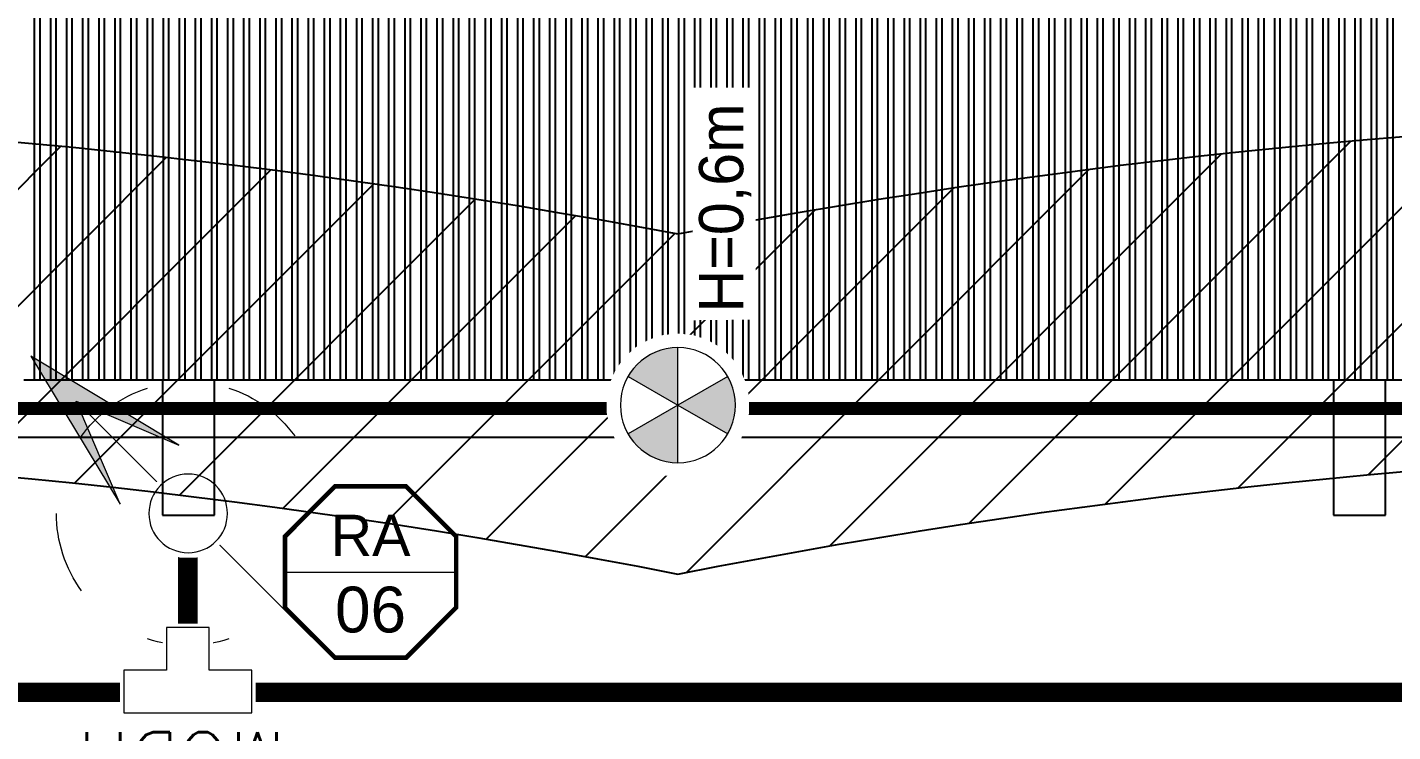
# Model space of a CAD drawing. Header units: millimetres. Extents: x -107267 to 109426, y -98906 to 83910.
# Drawn here: x 4316 to 9564, y -16213 to -13508 of the extents above; entities that cross this region are included whole.
import ezdxf
from ezdxf.enums import TextEntityAlignment as Align

# ---------------------------------------------------------------- set-up
doc = ezdxf.new("R2010")
doc.units = ezdxf.units.MM
doc.linetypes.add('ACAD_ISO10W100', pattern=[18, 12, -3, 0, -3])
doc.linetypes.add('ACAD_ISO12W100', pattern=[21, 12, -3, 0, -3, 0, -3])
for name, color, linetype in [('00 - wipout', 1, 'Continuous'), ('00 - ZONA DE PROTEÇÃO', 4, 'Continuous'), ('Top (Plan) View-MISC', 7, 'Continuous')]:
    doc.layers.add(name, color=color, linetype=linetype)
for name, color, linetype, lineweight in [('000-M3G-MALHA NOVA', 5, 'ACAD_ISO10W100', 0), ('00_m3g_spda.capt_novo', 5, 'Continuous', 9), ('00_m3g_spda_ater_cabo50', 1, 'Continuous', 9), ('00_SPDA_captacao_novo', 5, 'Continuous', 9)]:
    doc.layers.add(name, color=color, linetype=linetype, lineweight=lineweight)
doc.styles.add('ARIAL', font='arial.ttf')
doc.styles.add('PDR2.0', font='romans.shx', dxfattribs={"height": 2})

# ---------------------------------------------------------------- blocks, each defined once
blk = doc.blocks.new('*U24')
at = {"lineweight": 9, "style": 'PDR2.0'}
blk.add_text('MCDH', height=1.7, dxfattribs=at).set_placement((-3.015, 1.248))
at = {"color": 255, "lineweight": 0}
blk.add_wipeout([(-2.085, 0.773), (-2.085, -0.773), (-0.773, -0.773), (-0.773, -2.085), (0.773, -2.085), (0.773, -0.773), (2.085, -0.773), (2.085, 0.773)], dxfattribs=at)
at = {"lineweight": 9}
blk.add_lwpolyline([(-0.656, -0.656), (-0.656, -1.968), (0.656, -1.968), (0.656, -0.656), (1.968, -0.656), (1.968, 0.656), (0.656, 0.656), (-0.656, 0.656), (-1.968, 0.656), (-1.968, -0.656)], close=True, dxfattribs=at)
blk = doc.blocks.new('M3G_P_PONTOS DESC')
blk.add_wipeout([(-1.552, 3.747), (-3.747, 1.552), (-3.747, -1.552), (-1.552, -3.747), (1.552, -3.747), (3.747, -1.552), (3.747, 1.552), (1.552, 3.747)])
blk.add_wipeout([(-3.747, 1.552), (-3.747, -1.552), (-1.552, -3.747), (1.552, -3.747), (3.747, -1.552), (3.747, 1.552), (1.552, 3.747), (-1.552, 3.747)])
blk.add_line((-3.747, 0), (3.747, 0))
at = {"const_width": 0.2}
blk.add_lwpolyline([(3.747, 1.552), (1.552, 3.747), (-1.552, 3.747), (-3.747, 1.552), (-3.747, -1.552), (-1.552, -3.747), (1.552, -3.747), (3.747, -1.552)], close=True, dxfattribs=at)
at = {"style": 'ARIAL'}
for tag, height, p in [('PREDIO', 2.3, (0, 0.704)), ('PONTO', 2, (0, -2.639))]:
    blk.add_attdef(tag, text='', height=height, dxfattribs=at).set_placement(p, align=Align.CENTER)
blk = doc.blocks.new('*U274')
at = {"lineweight": 9}
h = blk.add_hatch(color=256, dxfattribs=at)
h.dxf.hatch_style = 1
h.paths.add_polyline_path([(-4.834, -4.833), (-2.095, -0.287), (-3.443, -3.444), (-0.284, -2.101)])
for p, q in [((0, 0), (3.796, 3.792)), ((-3.443, -3.444), (-0.854, -0.856))]:
    blk.add_line(p, q, dxfattribs=at)
blk.add_lwpolyline([(-4.834, -4.833), (-2.095, -0.287), (-3.443, -3.444), (-0.284, -2.101)], close=True, dxfattribs=at)
for start, end in [(72, 108), (144, 180), (0, 36), (214.9534, 252), (288, 324)]:
    blk.add_arc((0, 0), 4.051, start, end, dxfattribs=at)
at = {"layer": '00_m3g_spda_ater_cabo50', "linetype": 'ACAD_ISO12W100', "ltscale": 75, "const_width": 0.375}
blk.add_lwpolyline([(0, 0), (-0.597, 0)], dxfattribs=at)
blk.add_attdef('METROS', text='', height=1.7).set_placement((-4.913, 3.845), align=Align.BOTTOM_LEFT)
at = {"color": 255, "lineweight": 0}
blk.add_wipeout([(0.24, -1.362), (0.692, -1.198), (1.059, -0.889), (1.3, -0.473), (1.383, 0), (1.3, 0.473), (1.059, 0.889), (0.692, 1.198), (0.24, 1.362), (-0.24, 1.362), (-0.692, 1.198), (-1.059, 0.889), (-1.3, 0.473), (-1.383, 0), (-1.3, -0.473), (-1.059, -0.889), (-0.692, -1.198), (-0.24, -1.362)], dxfattribs=at)
at = {"lineweight": 9}
blk.add_circle((0, 0), 1.208, dxfattribs=at)
blk = doc.blocks.new('M3G_P_CPTOR AEREO 600')
blk.add_attdef('ALTURA', text='', height=1.7).set_placement((0.739, -2.574), align=Align.TOP_LEFT)
at = {"color": 255, "lineweight": 0}
blk.add_wipeout([(-0.23, 2.19), (-0.68, 2.094), (-1.101, 1.907), (-1.473, 1.636), (-1.781, 1.294), (-2.012, 0.896), (-2.154, 0.458), (-2.202, 0), (-2.154, -0.458), (-2.012, -0.896), (-1.781, -1.294), (-1.473, -1.636), (-1.101, -1.907), (-0.68, -2.094), (-0.23, -2.19), (0.23, -2.19), (0.68, -2.094), (1.101, -1.907), (1.473, -1.636), (1.781, -1.294), (2.012, -0.896), (2.154, -0.458), (2.202, 0), (2.154, 0.458), (2.012, 0.896), (1.781, 1.294), (1.473, 1.636), (1.101, 1.907), (0.68, 2.094), (0.23, 2.19)], dxfattribs=at)
at = {"lineweight": 9}
h = blk.add_hatch(color=256, dxfattribs=at)
h.dxf.hatch_style = 1
h.paths.add_polyline_path([(0.884, 1.532, 0.267949), (-0.884, 1.532), (0, 0)])
h.paths.add_polyline_path([(-1.769, 0, 0.267949), (-0.884, -1.532), (0, 0)])
h.paths.add_polyline_path([(0.884, -1.532, 0.267949), (1.769, 0), (0, 0)])
for p, q in [((0, 0), (-0.884, 1.532)), ((0.884, 1.532), (0, 0)), ((-1.769, 0), (0, 0)), ((0, 0), (-0.884, -1.532)), ((0.884, -1.532), (0, 0)), ((0, 0), (1.769, 0))]:
    blk.add_line(p, q, dxfattribs=at)
blk.add_circle((0, 0), 1.769, dxfattribs=at)
blk = doc.blocks.new('*U338')
at = {"layer": 'Top (Plan) View-MISC', "color": 0, "linetype": 'ByBlock', "lineweight": -2}
for p, q in [((4835.5, -14861.9), (4835.5, -15381.9)), ((5035.5, -15381.9), (5035.5, -14861.9)), ((4835.5, -15381.9), (5035.5, -15381.9))]:
    blk.add_line(p, q, dxfattribs=at)
blk = doc.blocks.new('*U339')
at = {"layer": 'Top (Plan) View-MISC', "color": 0, "linetype": 'ByBlock', "lineweight": -2}
for p, q in [((9335.5, -14861.9), (9335.5, -15381.9)), ((9535.5, -15381.9), (9535.5, -14861.9)), ((9335.5, -15381.9), (9535.5, -15381.9))]:
    blk.add_line(p, q, dxfattribs=at)
blk = doc.blocks.new('*U343')
at = {"layer": 'Top (Plan) View-MISC', "color": 0, "linetype": 'ByBlock', "lineweight": -2}
blk.add_line((-12967.7, -15081.9), (23207.9, -15081.9), dxfattribs=at)
blk = doc.blocks.new('*U481')
at = {"layer": 'Top (Plan) View-MISC', "color": 0, "linetype": 'ByBlock', "lineweight": -2}
for p, q in [((4302.1, -14861.9), (4342.8, -14861.9)), ((4364, -14861.9), (4404.7, -14861.9)), ((4425.9, -14861.9), (4466.6, -14861.9)), ((4487.8, -14861.9), (4528.5, -14861.9)), ((4549.7, -14861.9), (4590.4, -14861.9)), ((4611.6, -14861.9), (4652.3, -14861.9)), ((4673.5, -14861.9), (4714.2, -14861.9)), ((4735.4, -14861.9), (4776.1, -14861.9)), ((4797.3, -14861.9), (4838, -14861.9)), ((4859.2, -14861.9), (4899.9, -14861.9)), ((4921.1, -14861.9), (4961.8, -14861.9)), ((4983, -14861.9), (5023.7, -14861.9)), ((5044.9, -14861.9), (5085.6, -14861.9)), ((5106.8, -14861.9), (5147.5, -14861.9)), ((5168.7, -14861.9), (5209.4, -14861.9)), ((5230.6, -14861.9), (5271.3, -14861.9)), ((5292.5, -14861.9), (5333.2, -14861.9)), ((5354.4, -14861.9), (5395.1, -14861.9)), ((5416.3, -14861.9), (5457, -14861.9)), ((5478.2, -14861.9), (5518.9, -14861.9)), ((5540.1, -14861.9), (5580.8, -14861.9)), ((5602, -14861.9), (5642.7, -14861.9)), ((5663.9, -14861.9), (5704.6, -14861.9)), ((5725.8, -14861.9), (5766.5, -14861.9)), ((5787.7, -14861.9), (5828.4, -14861.9)), ((5849.6, -14861.9), (5890.3, -14861.9)), ((5911.5, -14861.9), (5952.2, -14861.9)), ((5973.4, -14861.9), (6014.1, -14861.9)), ((6035.3, -14861.9), (6076, -14861.9)), ((6097.2, -14861.9), (6137.9, -14861.9)), ((6159.1, -14861.9), (6199.8, -14861.9)), ((6221, -14861.9), (6261.7, -14861.9)), ((6282.9, -14861.9), (6323.6, -14861.9)), ((6344.8, -14861.9), (6385.5, -14861.9)), ((6406.7, -14861.9), (6447.4, -14861.9)), ((6468.6, -14861.9), (6509.3, -14861.9)), ((6530.5, -14861.9), (6571.2, -14861.9)), ((6592.4, -14861.9), (6633.1, -14861.9)), ((6654.3, -14861.9), (6695, -14861.9)), ((6716.2, -14861.9), (6756.9, -14861.9)), ((6778.1, -14861.9), (6818.8, -14861.9)), ((6840, -14861.9), (6880.7, -14861.9)), ((6901.9, -14861.9), (6942.6, -14861.9)), ((6963.8, -14861.9), (7004.5, -14861.9)), ((7025.7, -14861.9), (7066.4, -14861.9)), ((7087.6, -14861.9), (7128.3, -14861.9)), ((7149.5, -14861.9), (7190.2, -14861.9)), ((7211.4, -14861.9), (7252.1, -14861.9)), ((7273.3, -14861.9), (7314, -14861.9)), ((7335.2, -14861.9), (7375.9, -14861.9)), ((7397.1, -14861.9), (7437.8, -14861.9)), ((7459, -14861.9), (7499.7, -14861.9)), ((7520.9, -14861.9), (7561.6, -14861.9)), ((7582.8, -14861.9), (7623.5, -14861.9)), ((7644.7, -14861.9), (7685.4, -14861.9)), ((7706.6, -14861.9), (7747.3, -14861.9)), ((7768.5, -14861.9), (7809.2, -14861.9)), ((7830.4, -14861.9), (7871.1, -14861.9)), ((7892.3, -14861.9), (7933, -14861.9)), ((7954.2, -14861.9), (7994.9, -14861.9)), ((8016.1, -14861.9), (8056.8, -14861.9)), ((8078, -14861.9), (8118.7, -14861.9)), ((8139.9, -14861.9), (8180.6, -14861.9)), ((8201.8, -14861.9), (8242.5, -14861.9)), ((8263.7, -14861.9), (8304.4, -14861.9)), ((8325.6, -14861.9), (8366.3, -14861.9)), ((8387.5, -14861.9), (8428.2, -14861.9)), ((8449.4, -14861.9), (8490.1, -14861.9)), ((8511.3, -14861.9), (8551.9, -14861.9)), ((8573.2, -14861.9), (8613.8, -14861.9)), ((8635.1, -14861.9), (8675.7, -14861.9)), ((8697, -14861.9), (8737.6, -14861.9)), ((8758.9, -14861.9), (8799.5, -14861.9)), ((8820.8, -14861.9), (8861.4, -14861.9)), ((8882.7, -14861.9), (8923.3, -14861.9)), ((8944.6, -14861.9), (8985.2, -14861.9)), ((9006.4, -14861.9), (9047.1, -14861.9)), ((9068.3, -14861.9), (9109, -14861.9)), ((9130.2, -14861.9), (9170.9, -14861.9)), ((9192.1, -14861.9), (9232.8, -14861.9)), ((9254, -14861.9), (9294.7, -14861.9)), ((9315.9, -14861.9), (9356.6, -14861.9)), ((9377.8, -14861.9), (9418.5, -14861.9)), ((9439.7, -14861.9), (9480.4, -14861.9)), ((9501.6, -14861.9), (9542.3, -14861.9)), ((9563.5, -14861.9), (9604.2, -14861.9))]:
    blk.add_line(p, q, dxfattribs=at)
blk = doc.blocks.new('*U708')
at = {"layer": 'Top (Plan) View-MISC', "color": 0, "linetype": 'ByBlock', "lineweight": -2}
for p, q in [((9542.3, -7621.9), (9542.3, -14861.9)), ((9563.5, -7621.9), (9563.5, -14861.9)), ((9542.3, -14861.9), (9563.5, -14861.9))]:
    blk.add_line(p, q, dxfattribs=at)
blk = doc.blocks.new('*U709')
at = {"layer": 'Top (Plan) View-MISC', "color": 0, "linetype": 'ByBlock', "lineweight": -2}
for p, q in [((9480.4, -7621.9), (9480.4, -14861.9)), ((9501.6, -7621.9), (9501.6, -14861.9)), ((9480.4, -14861.9), (9501.6, -14861.9))]:
    blk.add_line(p, q, dxfattribs=at)
blk = doc.blocks.new('*U710')
at = {"layer": 'Top (Plan) View-MISC', "color": 0, "linetype": 'ByBlock', "lineweight": -2}
for p, q in [((9418.5, -7621.9), (9418.5, -14861.9)), ((9439.7, -7621.9), (9439.7, -14861.9)), ((9418.5, -14861.9), (9439.7, -14861.9))]:
    blk.add_line(p, q, dxfattribs=at)
blk = doc.blocks.new('*U711')
at = {"layer": 'Top (Plan) View-MISC', "color": 0, "linetype": 'ByBlock', "lineweight": -2}
for p, q in [((9356.6, -7621.9), (9356.6, -14861.9)), ((9377.8, -7621.9), (9377.8, -14861.9)), ((9356.6, -14861.9), (9377.8, -14861.9))]:
    blk.add_line(p, q, dxfattribs=at)
blk = doc.blocks.new('*U712')
at = {"layer": 'Top (Plan) View-MISC', "color": 0, "linetype": 'ByBlock', "lineweight": -2}
for p, q in [((9294.7, -7621.9), (9294.7, -14861.9)), ((9315.9, -7621.9), (9315.9, -14861.9)), ((9294.7, -14861.9), (9315.9, -14861.9))]:
    blk.add_line(p, q, dxfattribs=at)
blk = doc.blocks.new('*U713')
at = {"layer": 'Top (Plan) View-MISC', "color": 0, "linetype": 'ByBlock', "lineweight": -2}
for p, q in [((9232.8, -7621.9), (9232.8, -14861.9)), ((9254, -7621.9), (9254, -14861.9)), ((9232.8, -14861.9), (9254, -14861.9))]:
    blk.add_line(p, q, dxfattribs=at)
blk = doc.blocks.new('*U714')
at = {"layer": 'Top (Plan) View-MISC', "color": 0, "linetype": 'ByBlock', "lineweight": -2}
for p, q in [((9170.9, -7621.9), (9170.9, -14861.9)), ((9192.1, -7621.9), (9192.1, -14861.9)), ((9170.9, -14861.9), (9192.1, -14861.9))]:
    blk.add_line(p, q, dxfattribs=at)
blk = doc.blocks.new('*U715')
at = {"layer": 'Top (Plan) View-MISC', "color": 0, "linetype": 'ByBlock', "lineweight": -2}
for p, q in [((9109, -7621.9), (9109, -14861.9)), ((9130.2, -7621.9), (9130.2, -14861.9)), ((9109, -14861.9), (9130.2, -14861.9))]:
    blk.add_line(p, q, dxfattribs=at)
blk = doc.blocks.new('*U716')
at = {"layer": 'Top (Plan) View-MISC', "color": 0, "linetype": 'ByBlock', "lineweight": -2}
for p, q in [((9047.1, -7621.9), (9047.1, -14861.9)), ((9068.3, -7621.9), (9068.3, -14861.9)), ((9047.1, -14861.9), (9068.3, -14861.9))]:
    blk.add_line(p, q, dxfattribs=at)
blk = doc.blocks.new('*U717')
at = {"layer": 'Top (Plan) View-MISC', "color": 0, "linetype": 'ByBlock', "lineweight": -2}
for p, q in [((8985.2, -7621.9), (8985.2, -14861.9)), ((9006.4, -7621.9), (9006.4, -14861.9)), ((8985.2, -14861.9), (9006.4, -14861.9))]:
    blk.add_line(p, q, dxfattribs=at)
blk = doc.blocks.new('*U718')
at = {"layer": 'Top (Plan) View-MISC', "color": 0, "linetype": 'ByBlock', "lineweight": -2}
for p, q in [((8923.3, -7621.9), (8923.3, -14861.9)), ((8944.6, -7621.9), (8944.6, -14861.9)), ((8923.3, -14861.9), (8944.6, -14861.9))]:
    blk.add_line(p, q, dxfattribs=at)
blk = doc.blocks.new('*U719')
at = {"layer": 'Top (Plan) View-MISC', "color": 0, "linetype": 'ByBlock', "lineweight": -2}
for p, q in [((8861.4, -7621.9), (8861.4, -14861.9)), ((8882.7, -7621.9), (8882.7, -14861.9)), ((8861.4, -14861.9), (8882.7, -14861.9))]:
    blk.add_line(p, q, dxfattribs=at)
blk = doc.blocks.new('*U720')
at = {"layer": 'Top (Plan) View-MISC', "color": 0, "linetype": 'ByBlock', "lineweight": -2}
for p, q in [((8799.5, -7621.9), (8799.5, -14861.9)), ((8820.8, -7621.9), (8820.8, -14861.9)), ((8799.5, -14861.9), (8820.8, -14861.9))]:
    blk.add_line(p, q, dxfattribs=at)
blk = doc.blocks.new('*U721')
at = {"layer": 'Top (Plan) View-MISC', "color": 0, "linetype": 'ByBlock', "lineweight": -2}
for p, q in [((8737.6, -7621.9), (8737.6, -14861.9)), ((8758.9, -7621.9), (8758.9, -14861.9)), ((8737.6, -14861.9), (8758.9, -14861.9))]:
    blk.add_line(p, q, dxfattribs=at)
blk = doc.blocks.new('*U722')
at = {"layer": 'Top (Plan) View-MISC', "color": 0, "linetype": 'ByBlock', "lineweight": -2}
for p, q in [((8675.7, -7621.9), (8675.7, -14861.9)), ((8697, -7621.9), (8697, -14861.9)), ((8675.7, -14861.9), (8697, -14861.9))]:
    blk.add_line(p, q, dxfattribs=at)
blk = doc.blocks.new('*U723')
at = {"layer": 'Top (Plan) View-MISC', "color": 0, "linetype": 'ByBlock', "lineweight": -2}
for p, q in [((8613.8, -7621.9), (8613.8, -14861.9)), ((8635.1, -7621.9), (8635.1, -14861.9)), ((8613.8, -14861.9), (8635.1, -14861.9))]:
    blk.add_line(p, q, dxfattribs=at)
blk = doc.blocks.new('*U724')
at = {"layer": 'Top (Plan) View-MISC', "color": 0, "linetype": 'ByBlock', "lineweight": -2}
for p, q in [((8551.9, -7621.9), (8551.9, -14861.9)), ((8573.2, -7621.9), (8573.2, -14861.9)), ((8551.9, -14861.9), (8573.2, -14861.9))]:
    blk.add_line(p, q, dxfattribs=at)
blk = doc.blocks.new('*U725')
at = {"layer": 'Top (Plan) View-MISC', "color": 0, "linetype": 'ByBlock', "lineweight": -2}
for p, q in [((8490.1, -7621.9), (8490.1, -14861.9)), ((8511.3, -7621.9), (8511.3, -14861.9)), ((8490.1, -14861.9), (8511.3, -14861.9))]:
    blk.add_line(p, q, dxfattribs=at)
blk = doc.blocks.new('*U726')
at = {"layer": 'Top (Plan) View-MISC', "color": 0, "linetype": 'ByBlock', "lineweight": -2}
for p, q in [((8428.2, -7621.9), (8428.2, -14861.9)), ((8449.4, -7621.9), (8449.4, -14861.9)), ((8428.2, -14861.9), (8449.4, -14861.9))]:
    blk.add_line(p, q, dxfattribs=at)
blk = doc.blocks.new('*U727')
at = {"layer": 'Top (Plan) View-MISC', "color": 0, "linetype": 'ByBlock', "lineweight": -2}
for p, q in [((8366.3, -7621.9), (8366.3, -14861.9)), ((8387.5, -7621.9), (8387.5, -14861.9)), ((8366.3, -14861.9), (8387.5, -14861.9))]:
    blk.add_line(p, q, dxfattribs=at)
blk = doc.blocks.new('*U728')
at = {"layer": 'Top (Plan) View-MISC', "color": 0, "linetype": 'ByBlock', "lineweight": -2}
for p, q in [((8304.4, -7621.9), (8304.4, -14861.9)), ((8325.6, -7621.9), (8325.6, -14861.9)), ((8304.4, -14861.9), (8325.6, -14861.9))]:
    blk.add_line(p, q, dxfattribs=at)
blk = doc.blocks.new('*U729')
at = {"layer": 'Top (Plan) View-MISC', "color": 0, "linetype": 'ByBlock', "lineweight": -2}
for p, q in [((8242.5, -7621.9), (8242.5, -14861.9)), ((8263.7, -7621.9), (8263.7, -14861.9)), ((8242.5, -14861.9), (8263.7, -14861.9))]:
    blk.add_line(p, q, dxfattribs=at)
blk = doc.blocks.new('*U730')
at = {"layer": 'Top (Plan) View-MISC', "color": 0, "linetype": 'ByBlock', "lineweight": -2}
for p, q in [((8180.6, -7621.9), (8180.6, -14861.9)), ((8201.8, -7621.9), (8201.8, -14861.9)), ((8180.6, -14861.9), (8201.8, -14861.9))]:
    blk.add_line(p, q, dxfattribs=at)
blk = doc.blocks.new('*U731')
at = {"layer": 'Top (Plan) View-MISC', "color": 0, "linetype": 'ByBlock', "lineweight": -2}
for p, q in [((8118.7, -7621.9), (8118.7, -14861.9)), ((8139.9, -7621.9), (8139.9, -14861.9)), ((8118.7, -14861.9), (8139.9, -14861.9))]:
    blk.add_line(p, q, dxfattribs=at)
blk = doc.blocks.new('*U732')
at = {"layer": 'Top (Plan) View-MISC', "color": 0, "linetype": 'ByBlock', "lineweight": -2}
for p, q in [((8056.8, -7621.9), (8056.8, -14861.9)), ((8078, -7621.9), (8078, -14861.9)), ((8056.8, -14861.9), (8078, -14861.9))]:
    blk.add_line(p, q, dxfattribs=at)
blk = doc.blocks.new('*U733')
at = {"layer": 'Top (Plan) View-MISC', "color": 0, "linetype": 'ByBlock', "lineweight": -2}
for p, q in [((7994.9, -7621.9), (7994.9, -14861.9)), ((8016.1, -7621.9), (8016.1, -14861.9)), ((7994.9, -14861.9), (8016.1, -14861.9))]:
    blk.add_line(p, q, dxfattribs=at)
blk = doc.blocks.new('*U734')
at = {"layer": 'Top (Plan) View-MISC', "color": 0, "linetype": 'ByBlock', "lineweight": -2}
for p, q in [((7933, -7621.9), (7933, -14861.9)), ((7954.2, -7621.9), (7954.2, -14861.9)), ((7933, -14861.9), (7954.2, -14861.9))]:
    blk.add_line(p, q, dxfattribs=at)
blk = doc.blocks.new('*U735')
at = {"layer": 'Top (Plan) View-MISC', "color": 0, "linetype": 'ByBlock', "lineweight": -2}
for p, q in [((7871.1, -7621.9), (7871.1, -14861.9)), ((7892.3, -7621.9), (7892.3, -14861.9)), ((7871.1, -14861.9), (7892.3, -14861.9))]:
    blk.add_line(p, q, dxfattribs=at)
blk = doc.blocks.new('*U736')
at = {"layer": 'Top (Plan) View-MISC', "color": 0, "linetype": 'ByBlock', "lineweight": -2}
for p, q in [((7809.2, -7621.9), (7809.2, -14861.9)), ((7830.4, -7621.9), (7830.4, -14861.9)), ((7809.2, -14861.9), (7830.4, -14861.9))]:
    blk.add_line(p, q, dxfattribs=at)
blk = doc.blocks.new('*U737')
at = {"layer": 'Top (Plan) View-MISC', "color": 0, "linetype": 'ByBlock', "lineweight": -2}
for p, q in [((7747.3, -7621.9), (7747.3, -14861.9)), ((7768.5, -7621.9), (7768.5, -14861.9)), ((7747.3, -14861.9), (7768.5, -14861.9))]:
    blk.add_line(p, q, dxfattribs=at)
blk = doc.blocks.new('*U738')
at = {"layer": 'Top (Plan) View-MISC', "color": 0, "linetype": 'ByBlock', "lineweight": -2}
for p, q in [((7685.4, -7621.9), (7685.4, -14861.9)), ((7706.6, -7621.9), (7706.6, -14861.9)), ((7685.4, -14861.9), (7706.6, -14861.9))]:
    blk.add_line(p, q, dxfattribs=at)
blk = doc.blocks.new('*U739')
at = {"layer": 'Top (Plan) View-MISC', "color": 0, "linetype": 'ByBlock', "lineweight": -2}
for p, q in [((7623.5, -7621.9), (7623.5, -14861.9)), ((7644.7, -7621.9), (7644.7, -14861.9)), ((7623.5, -14861.9), (7644.7, -14861.9))]:
    blk.add_line(p, q, dxfattribs=at)
blk = doc.blocks.new('*U740')
at = {"layer": 'Top (Plan) View-MISC', "color": 0, "linetype": 'ByBlock', "lineweight": -2}
for p, q in [((7561.6, -7621.9), (7561.6, -14861.9)), ((7582.8, -7621.9), (7582.8, -14861.9)), ((7561.6, -14861.9), (7582.8, -14861.9))]:
    blk.add_line(p, q, dxfattribs=at)
blk = doc.blocks.new('*U741')
at = {"layer": 'Top (Plan) View-MISC', "color": 0, "linetype": 'ByBlock', "lineweight": -2}
for p, q in [((7499.7, -7621.9), (7499.7, -14861.9)), ((7520.9, -7621.9), (7520.9, -14861.9)), ((7499.7, -14861.9), (7520.9, -14861.9))]:
    blk.add_line(p, q, dxfattribs=at)
blk = doc.blocks.new('*U742')
at = {"layer": 'Top (Plan) View-MISC', "color": 0, "linetype": 'ByBlock', "lineweight": -2}
for p, q in [((7437.8, -7621.9), (7437.8, -14861.9)), ((7459, -7621.9), (7459, -14861.9)), ((7437.8, -14861.9), (7459, -14861.9))]:
    blk.add_line(p, q, dxfattribs=at)
blk = doc.blocks.new('*U743')
at = {"layer": 'Top (Plan) View-MISC', "color": 0, "linetype": 'ByBlock', "lineweight": -2}
for p, q in [((7375.9, -7621.9), (7375.9, -14861.9)), ((7397.1, -7621.9), (7397.1, -14861.9)), ((7375.9, -14861.9), (7397.1, -14861.9))]:
    blk.add_line(p, q, dxfattribs=at)
blk = doc.blocks.new('*U744')
at = {"layer": 'Top (Plan) View-MISC', "color": 0, "linetype": 'ByBlock', "lineweight": -2}
for p, q in [((7314, -7621.9), (7314, -14861.9)), ((7335.2, -7621.9), (7335.2, -14861.9)), ((7314, -14861.9), (7335.2, -14861.9))]:
    blk.add_line(p, q, dxfattribs=at)
blk = doc.blocks.new('*U745')
at = {"layer": 'Top (Plan) View-MISC', "color": 0, "linetype": 'ByBlock', "lineweight": -2}
for p, q in [((7252.1, -7621.9), (7252.1, -14861.9)), ((7273.3, -7621.9), (7273.3, -14861.9)), ((7252.1, -14861.9), (7273.3, -14861.9))]:
    blk.add_line(p, q, dxfattribs=at)
blk = doc.blocks.new('*U746')
at = {"layer": 'Top (Plan) View-MISC', "color": 0, "linetype": 'ByBlock', "lineweight": -2}
for p, q in [((7190.2, -7621.9), (7190.2, -14861.9)), ((7211.4, -7621.9), (7211.4, -14861.9)), ((7190.2, -14861.9), (7211.4, -14861.9))]:
    blk.add_line(p, q, dxfattribs=at)
blk = doc.blocks.new('*U747')
at = {"layer": 'Top (Plan) View-MISC', "color": 0, "linetype": 'ByBlock', "lineweight": -2}
for p, q in [((7128.3, -7621.9), (7128.3, -14861.9)), ((7149.5, -7621.9), (7149.5, -14861.9)), ((7128.3, -14861.9), (7149.5, -14861.9))]:
    blk.add_line(p, q, dxfattribs=at)
blk = doc.blocks.new('*U748')
at = {"layer": 'Top (Plan) View-MISC', "color": 0, "linetype": 'ByBlock', "lineweight": -2}
for p, q in [((7066.4, -7621.9), (7066.4, -14861.9)), ((7087.6, -7621.9), (7087.6, -14861.9)), ((7066.4, -14861.9), (7087.6, -14861.9))]:
    blk.add_line(p, q, dxfattribs=at)
blk = doc.blocks.new('*U749')
at = {"layer": 'Top (Plan) View-MISC', "color": 0, "linetype": 'ByBlock', "lineweight": -2}
for p, q in [((7004.5, -7621.9), (7004.5, -14861.9)), ((7025.7, -7621.9), (7025.7, -14861.9)), ((7004.5, -14861.9), (7025.7, -14861.9))]:
    blk.add_line(p, q, dxfattribs=at)
blk = doc.blocks.new('*U750')
at = {"layer": 'Top (Plan) View-MISC', "color": 0, "linetype": 'ByBlock', "lineweight": -2}
for p, q in [((6942.6, -7621.9), (6942.6, -14861.9)), ((6963.8, -7621.9), (6963.8, -14861.9)), ((6942.6, -14861.9), (6963.8, -14861.9))]:
    blk.add_line(p, q, dxfattribs=at)
blk = doc.blocks.new('*U751')
at = {"layer": 'Top (Plan) View-MISC', "color": 0, "linetype": 'ByBlock', "lineweight": -2}
for p, q in [((6880.7, -7621.9), (6880.7, -14861.9)), ((6901.9, -7621.9), (6901.9, -14861.9)), ((6880.7, -14861.9), (6901.9, -14861.9))]:
    blk.add_line(p, q, dxfattribs=at)
blk = doc.blocks.new('*U752')
at = {"layer": 'Top (Plan) View-MISC', "color": 0, "linetype": 'ByBlock', "lineweight": -2}
for p, q in [((6818.8, -7621.9), (6818.8, -14861.9)), ((6840, -7621.9), (6840, -14861.9)), ((6818.8, -14861.9), (6840, -14861.9))]:
    blk.add_line(p, q, dxfattribs=at)
blk = doc.blocks.new('*U753')
at = {"layer": 'Top (Plan) View-MISC', "color": 0, "linetype": 'ByBlock', "lineweight": -2}
for p, q in [((6756.9, -7621.9), (6756.9, -14861.9)), ((6778.1, -7621.9), (6778.1, -14861.9)), ((6756.9, -14861.9), (6778.1, -14861.9))]:
    blk.add_line(p, q, dxfattribs=at)
blk = doc.blocks.new('*U754')
at = {"layer": 'Top (Plan) View-MISC', "color": 0, "linetype": 'ByBlock', "lineweight": -2}
for p, q in [((6695, -7621.9), (6695, -14861.9)), ((6716.2, -7621.9), (6716.2, -14861.9)), ((6695, -14861.9), (6716.2, -14861.9))]:
    blk.add_line(p, q, dxfattribs=at)
blk = doc.blocks.new('*U755')
at = {"layer": 'Top (Plan) View-MISC', "color": 0, "linetype": 'ByBlock', "lineweight": -2}
for p, q in [((6633.1, -7621.9), (6633.1, -14861.9)), ((6654.3, -7621.9), (6654.3, -14861.9)), ((6633.1, -14861.9), (6654.3, -14861.9))]:
    blk.add_line(p, q, dxfattribs=at)
blk = doc.blocks.new('*U756')
at = {"layer": 'Top (Plan) View-MISC', "color": 0, "linetype": 'ByBlock', "lineweight": -2}
for p, q in [((6571.2, -7621.9), (6571.2, -14861.9)), ((6592.4, -7621.9), (6592.4, -14861.9)), ((6571.2, -14861.9), (6592.4, -14861.9))]:
    blk.add_line(p, q, dxfattribs=at)
blk = doc.blocks.new('*U757')
at = {"layer": 'Top (Plan) View-MISC', "color": 0, "linetype": 'ByBlock', "lineweight": -2}
for p, q in [((6509.3, -7621.9), (6509.3, -14861.9)), ((6530.5, -7621.9), (6530.5, -14861.9)), ((6509.3, -14861.9), (6530.5, -14861.9))]:
    blk.add_line(p, q, dxfattribs=at)
blk = doc.blocks.new('*U758')
at = {"layer": 'Top (Plan) View-MISC', "color": 0, "linetype": 'ByBlock', "lineweight": -2}
for p, q in [((6447.4, -7621.9), (6447.4, -14861.9)), ((6468.6, -7621.9), (6468.6, -14861.9)), ((6447.4, -14861.9), (6468.6, -14861.9))]:
    blk.add_line(p, q, dxfattribs=at)
blk = doc.blocks.new('*U759')
at = {"layer": 'Top (Plan) View-MISC', "color": 0, "linetype": 'ByBlock', "lineweight": -2}
for p, q in [((6385.5, -7621.9), (6385.5, -14861.9)), ((6406.7, -7621.9), (6406.7, -14861.9)), ((6385.5, -14861.9), (6406.7, -14861.9))]:
    blk.add_line(p, q, dxfattribs=at)
blk = doc.blocks.new('*U760')
at = {"layer": 'Top (Plan) View-MISC', "color": 0, "linetype": 'ByBlock', "lineweight": -2}
for p, q in [((6323.6, -7621.9), (6323.6, -14861.9)), ((6344.8, -7621.9), (6344.8, -14861.9)), ((6323.6, -14861.9), (6344.8, -14861.9))]:
    blk.add_line(p, q, dxfattribs=at)
blk = doc.blocks.new('*U761')
at = {"layer": 'Top (Plan) View-MISC', "color": 0, "linetype": 'ByBlock', "lineweight": -2}
for p, q in [((6261.7, -7621.9), (6261.7, -14861.9)), ((6282.9, -7621.9), (6282.9, -14861.9)), ((6261.7, -14861.9), (6282.9, -14861.9))]:
    blk.add_line(p, q, dxfattribs=at)
blk = doc.blocks.new('*U762')
at = {"layer": 'Top (Plan) View-MISC', "color": 0, "linetype": 'ByBlock', "lineweight": -2}
for p, q in [((6199.8, -7621.9), (6199.8, -14861.9)), ((6221, -7621.9), (6221, -14861.9)), ((6199.8, -14861.9), (6221, -14861.9))]:
    blk.add_line(p, q, dxfattribs=at)
blk = doc.blocks.new('*U763')
at = {"layer": 'Top (Plan) View-MISC', "color": 0, "linetype": 'ByBlock', "lineweight": -2}
for p, q in [((6137.9, -7621.9), (6137.9, -14861.9)), ((6159.1, -7621.9), (6159.1, -14861.9)), ((6137.9, -14861.9), (6159.1, -14861.9))]:
    blk.add_line(p, q, dxfattribs=at)
blk = doc.blocks.new('*U764')
at = {"layer": 'Top (Plan) View-MISC', "color": 0, "linetype": 'ByBlock', "lineweight": -2}
for p, q in [((6076, -7621.9), (6076, -14861.9)), ((6097.2, -7621.9), (6097.2, -14861.9)), ((6076, -14861.9), (6097.2, -14861.9))]:
    blk.add_line(p, q, dxfattribs=at)
blk = doc.blocks.new('*U765')
at = {"layer": 'Top (Plan) View-MISC', "color": 0, "linetype": 'ByBlock', "lineweight": -2}
for p, q in [((6014.1, -7621.9), (6014.1, -14861.9)), ((6035.3, -7621.9), (6035.3, -14861.9)), ((6014.1, -14861.9), (6035.3, -14861.9))]:
    blk.add_line(p, q, dxfattribs=at)
blk = doc.blocks.new('*U766')
at = {"layer": 'Top (Plan) View-MISC', "color": 0, "linetype": 'ByBlock', "lineweight": -2}
for p, q in [((5952.2, -7621.9), (5952.2, -14861.9)), ((5973.4, -7621.9), (5973.4, -14861.9)), ((5952.2, -14861.9), (5973.4, -14861.9))]:
    blk.add_line(p, q, dxfattribs=at)
blk = doc.blocks.new('*U767')
at = {"layer": 'Top (Plan) View-MISC', "color": 0, "linetype": 'ByBlock', "lineweight": -2}
for p, q in [((5890.3, -7621.9), (5890.3, -14861.9)), ((5911.5, -7621.9), (5911.5, -14861.9)), ((5890.3, -14861.9), (5911.5, -14861.9))]:
    blk.add_line(p, q, dxfattribs=at)
blk = doc.blocks.new('*U768')
at = {"layer": 'Top (Plan) View-MISC', "color": 0, "linetype": 'ByBlock', "lineweight": -2}
for p, q in [((5828.4, -7621.9), (5828.4, -14861.9)), ((5849.6, -7621.9), (5849.6, -14861.9)), ((5828.4, -14861.9), (5849.6, -14861.9))]:
    blk.add_line(p, q, dxfattribs=at)
blk = doc.blocks.new('*U769')
at = {"layer": 'Top (Plan) View-MISC', "color": 0, "linetype": 'ByBlock', "lineweight": -2}
for p, q in [((5766.5, -7621.9), (5766.5, -14861.9)), ((5787.7, -7621.9), (5787.7, -14861.9)), ((5766.5, -14861.9), (5787.7, -14861.9))]:
    blk.add_line(p, q, dxfattribs=at)
blk = doc.blocks.new('*U770')
at = {"layer": 'Top (Plan) View-MISC', "color": 0, "linetype": 'ByBlock', "lineweight": -2}
for p, q in [((5704.6, -7621.9), (5704.6, -14861.9)), ((5725.8, -7621.9), (5725.8, -14861.9)), ((5704.6, -14861.9), (5725.8, -14861.9))]:
    blk.add_line(p, q, dxfattribs=at)
blk = doc.blocks.new('*U771')
at = {"layer": 'Top (Plan) View-MISC', "color": 0, "linetype": 'ByBlock', "lineweight": -2}
for p, q in [((5642.7, -7621.9), (5642.7, -14861.9)), ((5663.9, -7621.9), (5663.9, -14861.9)), ((5642.7, -14861.9), (5663.9, -14861.9))]:
    blk.add_line(p, q, dxfattribs=at)
blk = doc.blocks.new('*U772')
at = {"layer": 'Top (Plan) View-MISC', "color": 0, "linetype": 'ByBlock', "lineweight": -2}
for p, q in [((5580.8, -7621.9), (5580.8, -14861.9)), ((5602, -7621.9), (5602, -14861.9)), ((5580.8, -14861.9), (5602, -14861.9))]:
    blk.add_line(p, q, dxfattribs=at)
blk = doc.blocks.new('*U773')
at = {"layer": 'Top (Plan) View-MISC', "color": 0, "linetype": 'ByBlock', "lineweight": -2}
for p, q in [((5518.9, -7621.9), (5518.9, -14861.9)), ((5540.1, -7621.9), (5540.1, -14861.9)), ((5518.9, -14861.9), (5540.1, -14861.9))]:
    blk.add_line(p, q, dxfattribs=at)
blk = doc.blocks.new('*U774')
at = {"layer": 'Top (Plan) View-MISC', "color": 0, "linetype": 'ByBlock', "lineweight": -2}
for p, q in [((5457, -7621.9), (5457, -14861.9)), ((5478.2, -7621.9), (5478.2, -14861.9)), ((5457, -14861.9), (5478.2, -14861.9))]:
    blk.add_line(p, q, dxfattribs=at)
blk = doc.blocks.new('*U775')
at = {"layer": 'Top (Plan) View-MISC', "color": 0, "linetype": 'ByBlock', "lineweight": -2}
for p, q in [((5395.1, -7621.9), (5395.1, -14861.9)), ((5416.3, -7621.9), (5416.3, -14861.9)), ((5395.1, -14861.9), (5416.3, -14861.9))]:
    blk.add_line(p, q, dxfattribs=at)
blk = doc.blocks.new('*U776')
at = {"layer": 'Top (Plan) View-MISC', "color": 0, "linetype": 'ByBlock', "lineweight": -2}
for p, q in [((5333.2, -7621.9), (5333.2, -14861.9)), ((5354.4, -7621.9), (5354.4, -14861.9)), ((5333.2, -14861.9), (5354.4, -14861.9))]:
    blk.add_line(p, q, dxfattribs=at)
blk = doc.blocks.new('*U777')
at = {"layer": 'Top (Plan) View-MISC', "color": 0, "linetype": 'ByBlock', "lineweight": -2}
for p, q in [((5271.3, -7621.9), (5271.3, -14861.9)), ((5292.5, -7621.9), (5292.5, -14861.9)), ((5271.3, -14861.9), (5292.5, -14861.9))]:
    blk.add_line(p, q, dxfattribs=at)
blk = doc.blocks.new('*U778')
at = {"layer": 'Top (Plan) View-MISC', "color": 0, "linetype": 'ByBlock', "lineweight": -2}
for p, q in [((5209.4, -7621.9), (5209.4, -14861.9)), ((5230.6, -7621.9), (5230.6, -14861.9)), ((5209.4, -14861.9), (5230.6, -14861.9))]:
    blk.add_line(p, q, dxfattribs=at)
blk = doc.blocks.new('*U779')
at = {"layer": 'Top (Plan) View-MISC', "color": 0, "linetype": 'ByBlock', "lineweight": -2}
for p, q in [((5147.5, -7621.9), (5147.5, -14861.9)), ((5168.7, -7621.9), (5168.7, -14861.9)), ((5147.5, -14861.9), (5168.7, -14861.9))]:
    blk.add_line(p, q, dxfattribs=at)
blk = doc.blocks.new('*U780')
at = {"layer": 'Top (Plan) View-MISC', "color": 0, "linetype": 'ByBlock', "lineweight": -2}
for p, q in [((5085.6, -7621.9), (5085.6, -14861.9)), ((5106.8, -7621.9), (5106.8, -14861.9)), ((5085.6, -14861.9), (5106.8, -14861.9))]:
    blk.add_line(p, q, dxfattribs=at)
blk = doc.blocks.new('*U781')
at = {"layer": 'Top (Plan) View-MISC', "color": 0, "linetype": 'ByBlock', "lineweight": -2}
for p, q in [((5023.7, -7621.9), (5023.7, -14861.9)), ((5044.9, -7621.9), (5044.9, -14861.9)), ((5023.7, -14861.9), (5044.9, -14861.9))]:
    blk.add_line(p, q, dxfattribs=at)
blk = doc.blocks.new('*U782')
at = {"layer": 'Top (Plan) View-MISC', "color": 0, "linetype": 'ByBlock', "lineweight": -2}
for p, q in [((4961.8, -7621.9), (4961.8, -14861.9)), ((4983, -7621.9), (4983, -14861.9)), ((4961.8, -14861.9), (4983, -14861.9))]:
    blk.add_line(p, q, dxfattribs=at)
blk = doc.blocks.new('*U783')
at = {"layer": 'Top (Plan) View-MISC', "color": 0, "linetype": 'ByBlock', "lineweight": -2}
for p, q in [((4899.9, -7621.9), (4899.9, -14861.9)), ((4921.1, -7621.9), (4921.1, -14861.9)), ((4899.9, -14861.9), (4921.1, -14861.9))]:
    blk.add_line(p, q, dxfattribs=at)
blk = doc.blocks.new('*U784')
at = {"layer": 'Top (Plan) View-MISC', "color": 0, "linetype": 'ByBlock', "lineweight": -2}
for p, q in [((4838, -7621.9), (4838, -14861.9)), ((4859.2, -7621.9), (4859.2, -14861.9)), ((4838, -14861.9), (4859.2, -14861.9))]:
    blk.add_line(p, q, dxfattribs=at)
blk = doc.blocks.new('*U785')
at = {"layer": 'Top (Plan) View-MISC', "color": 0, "linetype": 'ByBlock', "lineweight": -2}
for p, q in [((4776.1, -7621.9), (4776.1, -14861.9)), ((4797.3, -7621.9), (4797.3, -14861.9)), ((4776.1, -14861.9), (4797.3, -14861.9))]:
    blk.add_line(p, q, dxfattribs=at)
blk = doc.blocks.new('*U786')
at = {"layer": 'Top (Plan) View-MISC', "color": 0, "linetype": 'ByBlock', "lineweight": -2}
for p, q in [((4714.2, -7621.9), (4714.2, -14861.9)), ((4735.4, -7621.9), (4735.4, -14861.9)), ((4714.2, -14861.9), (4735.4, -14861.9))]:
    blk.add_line(p, q, dxfattribs=at)
blk = doc.blocks.new('*U787')
at = {"layer": 'Top (Plan) View-MISC', "color": 0, "linetype": 'ByBlock', "lineweight": -2}
for p, q in [((4652.3, -7621.9), (4652.3, -14861.9)), ((4673.5, -7621.9), (4673.5, -14861.9)), ((4652.3, -14861.9), (4673.5, -14861.9))]:
    blk.add_line(p, q, dxfattribs=at)
blk = doc.blocks.new('*U788')
at = {"layer": 'Top (Plan) View-MISC', "color": 0, "linetype": 'ByBlock', "lineweight": -2}
for p, q in [((4590.4, -7621.9), (4590.4, -14861.9)), ((4611.6, -7621.9), (4611.6, -14861.9)), ((4590.4, -14861.9), (4611.6, -14861.9))]:
    blk.add_line(p, q, dxfattribs=at)
blk = doc.blocks.new('*U789')
at = {"layer": 'Top (Plan) View-MISC', "color": 0, "linetype": 'ByBlock', "lineweight": -2}
for p, q in [((4528.5, -7621.9), (4528.5, -14861.9)), ((4549.7, -7621.9), (4549.7, -14861.9)), ((4528.5, -14861.9), (4549.7, -14861.9))]:
    blk.add_line(p, q, dxfattribs=at)
blk = doc.blocks.new('*U790')
at = {"layer": 'Top (Plan) View-MISC', "color": 0, "linetype": 'ByBlock', "lineweight": -2}
for p, q in [((4466.6, -7621.9), (4466.6, -14861.9)), ((4487.8, -7621.9), (4487.8, -14861.9)), ((4466.6, -14861.9), (4487.8, -14861.9))]:
    blk.add_line(p, q, dxfattribs=at)
blk = doc.blocks.new('*U791')
at = {"layer": 'Top (Plan) View-MISC', "color": 0, "linetype": 'ByBlock', "lineweight": -2}
for p, q in [((4404.7, -7621.9), (4404.7, -14861.9)), ((4425.9, -7621.9), (4425.9, -14861.9)), ((4404.7, -14861.9), (4425.9, -14861.9))]:
    blk.add_line(p, q, dxfattribs=at)
blk = doc.blocks.new('*U792')
at = {"layer": 'Top (Plan) View-MISC', "color": 0, "linetype": 'ByBlock', "lineweight": -2}
for p, q in [((4342.8, -7621.9), (4342.8, -14861.9)), ((4364, -7621.9), (4364, -14861.9)), ((4342.8, -14861.9), (4364, -14861.9))]:
    blk.add_line(p, q, dxfattribs=at)
blk = doc.blocks.new('*U1102')
at = {"layer": 'Top (Plan) View-MISC', "color": 0, "linetype": 'ByBlock', "lineweight": -2}
for p, q in [((6850.3, -15128), (6850.3, -15119.4)), ((6850.3, -15119.4), (6869.3, -15119.4)), ((6850.3, -15128), (6869.3, -15128)), ((6869.3, -15128), (6869.3, -15119.4))]:
    blk.add_line(p, q, dxfattribs=at)

msp = doc.modelspace()

# ---------------------------------------------------------------- linework, layer by layer
at = {"layer": '00 - ZONA DE PROTEÇÃO', "elevation": 6590}
msp.add_lwpolyline([(-20379.7, -831.6, -0.092198), (-20481.7, -7424.5, -0.142702), (-20156.9, -9561, -0.116887), (-12766.5, -9913.6, -0.160127), (-12232.6, -14126.3, -0.090083), (-3142, -14299.9, -0.093024), (6816.6, -14301.6, -0.092477), (16761.1, -14291.3, -0.112262), (22635.2, -14069.1, -0.113812), (22847, -7584.3, -0.085608), (22506.3, -522.8, -0.098139), (16863.1, -739.3, -0.108059), (6855.6, -738.1, -0.082902), (-3150.3, -732.3, -0.083475), (-13141.3, -732.3, -0.088905)], format="xyb", close=True, dxfattribs=at)
at = {"layer": '00_m3g_spda_ater_cabo50', "linetype": 'ACAD_ISO12W100', "lineweight": -2, "const_width": 75}
msp.add_lwpolyline([(-22409.7, 1138.1), (-22409.7, -11569.8), (-14407.5, -11569.8), (-14407.5, -16061.9), (24648.9, -16061.9), (24648.9, 1138.1), (-2214.8, 1138.1), (-2214.8, 4938.1), (-7364.8, 4938.1), (-7364.8, 1138.1)], close=True, dxfattribs=at)
at = {"layer": '00_m3g_spda_ater_cabo50', "linetype": 'ACAD_ISO12W100', "lineweight": -2, "const_width": 75, "elevation": 6590}
msp.add_lwpolyline([(4933, -15392.3), (4933.1, -16133)], dxfattribs=at)

# ---------------------------------------------------------------- block references
at = {"layer": 'Top (Plan) View-MISC'}
for name in ['*U773', '*U772', '*U771', '*U770', '*U769', '*U768', '*U767', '*U766', '*U765', '*U764', '*U763', '*U762', '*U761', '*U760', '*U759', '*U758', '*U757', '*U756', '*U755', '*U754', '*U753', '*U752', '*U751', '*U750', '*U749', '*U748', '*U747', '*U746', '*U745', '*U744', '*U743', '*U742', '*U741', '*U740', '*U739', '*U738', '*U737', '*U736', '*U735', '*U734', '*U733', '*U732', '*U731', '*U730', '*U729', '*U728', '*U727', '*U726', '*U725', '*U724', '*U723', '*U722', '*U721', '*U720', '*U719', '*U718', '*U717', '*U716', '*U715', '*U714', '*U713', '*U712', '*U711', '*U710', '*U709', '*U708', '*U339', '*U1102']:
    msp.add_blockref(name, (0, 0), dxfattribs=at)

# ---------------------------------------------------------------- next in the draw order: block references
at = {"layer": '00_m3g_spda.capt_novo', "xscale": -125, "yscale": 125, "zscale": 125, "rotation": 180}
msp.add_blockref('*U274', (4934.3, -15374.8, 6590), dxfattribs=at)

# ---------------------------------------------------------------- next in the draw order: linework, layer by layer
at = {"layer": '000-M3G-MALHA NOVA', "ltscale": 0.5, "const_width": 50}
msp.add_lwpolyline([(-21305, -95.6), (23538.6, -97.6), (23547.6, -14971.9), (23207.9, -14971.9), (-13075, -14971.9), (-13130.7, -14971.9), (-13295, -14971.9), (-13295, -10508.5), (-13295, -10455), (-21305, -10455), (-21305, -95.6)], close=True, dxfattribs=at)

# ---------------------------------------------------------------- next in the draw order: block references
at = {"layer": '00_m3g_spda.capt_novo'}
ref = msp.add_blockref('M3G_P_PONTOS DESC', (5635.2, -15599.9, 6590), dxfattribs=dict(at, xscale=87.84732026491085, yscale=87.84732026491085, zscale=87.84732026491085))
ref.add_attrib('PONTO', '06', dxfattribs={"layer": '0', "height": 175.69, "style": 'ARIAL'}).set_placement((5635.2, -15831.7, 6590), align=Align.CENTER)
ref.add_attrib('PREDIO', 'RA', dxfattribs={"layer": '0', "height": 158.13, "style": 'ARIAL'}).set_placement((5635.2, -15538, 6590), align=Align.CENTER)
at = {"layer": 'Top (Plan) View-MISC'}
for name in ['*U481', '*U792', '*U791', '*U790', '*U789', '*U788', '*U787', '*U786', '*U785', '*U784', '*U783', '*U782', '*U781', '*U780', '*U779', '*U778', '*U777', '*U776', '*U775', '*U774', '*U343', '*U338']:
    msp.add_blockref(name, (0, 0), dxfattribs=at)

# ---------------------------------------------------------------- next in the draw order: hatches: boundary and pattern name
at = {"layer": '00 - ZONA DE PROTEÇÃO'}
h = msp.add_hatch(dxfattribs=at)
h.set_pattern_fill('ANSI31', color=256, scale=100)
h.paths.add_polyline_path([(-13707.5, -10990.4, -0.186516), (-13820.6, -14966.5, 0.414214), (-13179.3, -15607.9, -0.104933), (-3151, -15607.9, -0.09784), (6816.5, -15607.9, -0.097708), (16816.5, -15607.9, -0.143023), (23528.8, -15599.5, 0.414214), (24170.1, -14958.2, -0.142426), (24170.1, -7613.3, -0.10484), (23957.5, 478.5, 0.414214), (23316.2, 1119.8, -0.093557), (16807.7, 577.3, -0.082777), (6855.7, 562.6, -0.082236), (-3141.3, 575.6, -0.08359), (-13132.3, 575.6, -0.101166), (-21195.5, 556.2, 0.414214), (-21836.8, -85.1, -0.113967), (-21836.8, -7622.3, -0.301912), (-21836.8, -10478, 0.414214), (-21195.5, -11119.4, -0.128973)])
h.paths.add_polyline_path([(-20156.9, -9561, 0.142702), (-20481.7, -7424.5, 0.092198), (-20379.7, -831.6, 0.088905), (-13141.3, -732.3, 0.083475), (-3150.3, -732.3, 0.082902), (6855.6, -738.1, 0.108059), (16863.1, -739.3, 0.098139), (22506.3, -522.8, 0.085608), (22847, -7584.3, 0.113812), (22635.2, -14069.1, 0.112262), (16761.1, -14291.3, 0.092477), (6816.6, -14301.6, 0.093024), (-3142, -14299.9, 0.090083), (-12232.6, -14126.3, 0.160127), (-12766.5, -9913.6, 0.116887)], flags=16)

# ---------------------------------------------------------------- next in the draw order: linework, layer by layer
at = {"layer": '00 - ZONA DE PROTEÇÃO', "elevation": 6590}
msp.add_lwpolyline([(-21836.8, -85.1, -0.113967), (-21836.8, -7622.3, -0.301912), (-21836.8, -10478, 0.414214), (-21195.5, -11119.4, -0.128973), (-13707.5, -10990.4, -0.186516), (-13820.6, -14966.5, 0.414214), (-13179.3, -15607.9, -0.104933), (-3151, -15607.9, -0.09784), (6816.5, -15607.9, -0.097708), (16816.5, -15607.9, -0.143023), (23528.8, -15599.5, 0.414214), (24170.1, -14958.2, -0.142426), (24170.1, -7613.3, -0.10484), (23957.5, 478.5, 0.414214), (23316.2, 1119.8, -0.093557), (16807.7, 577.3, -0.082777), (6855.7, 562.6, -0.082236), (-3141.3, 575.6, -0.08359), (-13132.3, 575.6, -0.101166), (-21195.5, 556.2, 0.414214)], format="xyb", close=True, dxfattribs=at)

# ---------------------------------------------------------------- next in the draw order: block references
at = {"layer": '00_m3g_spda_ater_cabo50', "xscale": 125, "yscale": 125, "zscale": 125, "rotation": 180}
msp.add_blockref('*U24', (4933.1, -16059), dxfattribs=at)

# ---------------------------------------------------------------- next in the draw order: wipeouts: each hides what was drawn before it
msp.add_wipeout([(6872, -14632.8), (6875.8, -13740.3), (7117.5, -13740.3), (7114.4, -14630.4)]).translate(0, 0, 13180).dxf.layer = '00 - wipout'

# ---------------------------------------------------------------- next in the draw order: block references
at = {"layer": '00_SPDA_captacao_novo'}
ref = msp.add_blockref('M3G_P_CPTOR AEREO 600', (6816.5, -14959.1, 6590), dxfattribs=dict(at, xscale=-125, yscale=125, zscale=125, rotation=270.0000000000001))
ref.add_attrib('ALTURA', 'H=0,6m', dxfattribs={"layer": '0', "height": 170, "rotation": 90}).set_placement((6897.6, -14603.2), align=Align.TOP_LEFT)

doc.saveas('drawing.dxf')
